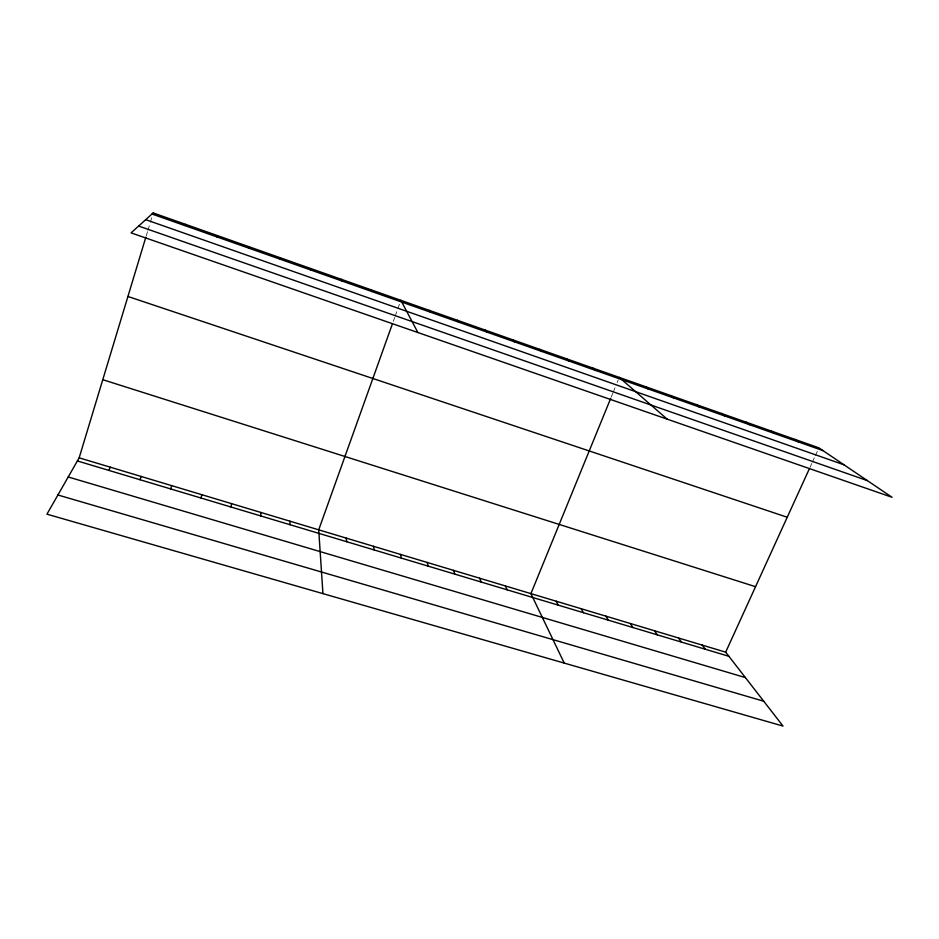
<?xml version="1.0" encoding="UTF-8"?>
<svg xmlns="http://www.w3.org/2000/svg" width="939" height="939" viewBox="0 0 939 939"><rect width="100%" height="100%" fill="white"/><g stroke="black" fill="none" stroke-linecap="round" stroke-linejoin="round"><path stroke-width="0.7" stroke-dasharray="4.7 3.52" d="M146.296 235.712L147.517 231.698M147.916 230.348L149.947 223.646M150.346 222.308L151.977 216.944M393.3 321.384L394.72 317.429M395.19 316.114L399.427 304.259M611.277 396.951L612.885 393.042M613.413 391.739L615.01 387.819M617.146 382.607L618.202 380.002M810.017 467.317L811.789 463.42M812.388 462.117L814.759 456.929M815.345 455.626L817.716 450.438"/><path stroke-width="1.41" d="M280.01 259.164L280.092 257.697M260.69 515.922L260.913 512.471M231.041 507.025L231.51 503.633M201.04 498.034L201.768 494.689M248.612 248.084L248.964 246.711M170.675 488.926L171.661 485.639M79.158 457.833L725.671 652.159L783.02 726.082L46.95 514.173L79.158 457.833L145.885 237.062M392.361 324.014L318.708 529.831L322.946 593.624M139.958 479.712L141.19 476.484M610.749 398.253L530.922 593.624L564.222 663.087M725.671 652.159L809.43 468.608M108.854 470.392L110.356 467.211M216.803 236.874L217.437 235.595M184.596 225.513L185.523 224.327M57.913 494.994L763.747 701.233M68.218 476.977L745.39 677.582M77.374 460.955L728.899 656.314M102.774 379.696L755.543 586.687M127.927 296.478L787.222 517.248M138.643 226.041L867.366 480.615M145.709 219.667L843.961 464.793M151.977 214.01L822.998 450.614M794.887 439.37L798.819 442.093M770.626 430.801L774.382 433.478M746.082 422.151L749.674 424.757M721.281 413.395L724.697 415.954M696.198 404.545L699.438 407.045M670.845 395.601L673.897 398.042M645.199 386.551L648.063 388.934M619.271 377.396L667.183 419.158M593.049 368.147L595.514 370.4M566.522 358.78L568.788 360.987M539.702 349.32L541.756 351.456M512.565 339.742L514.419 341.808M485.123 330.058L486.754 332.054M702.208 645.105L705.283 649.236M457.352 320.258L458.76 322.183M678.498 637.98L681.409 642.076M654.553 630.785L657.3 634.846M630.339 623.508L632.921 627.534M429.264 310.339L430.438 312.194M605.89 616.148L608.284 620.151M581.159 608.718L583.389 612.686M400.847 300.316L417.902 332.535M556.181 601.218L558.224 605.139M505.405 585.948L507.083 589.798M371.21 289.858L371.903 291.56M479.594 578.201L481.085 582.004M453.514 570.36L454.805 574.128M427.139 562.426L428.231 566.158M341.209 279.27L341.655 280.89M400.483 554.421L401.364 558.106M373.522 546.31L374.192 549.961M346.268 538.117L346.726 541.721M310.844 268.554L311.02 270.092M289.975 521.204L289.987 524.701M153.186 212.918L131.073 232.872L892.05 497.294L818.902 447.844L153.186 212.918"/></g></svg>
